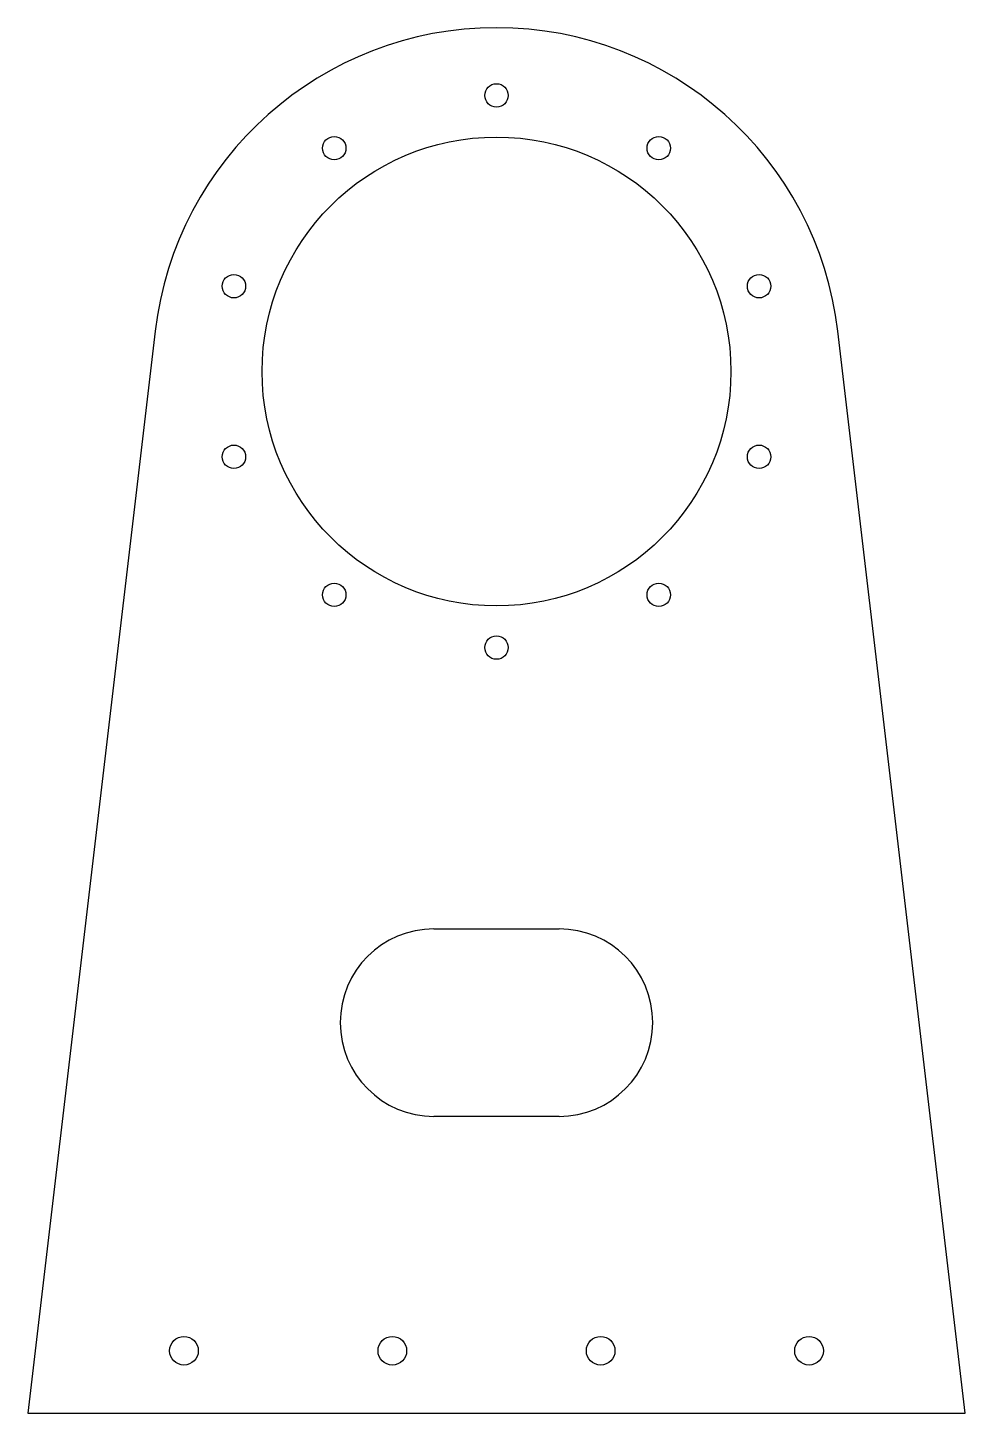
# Model space of a CAD drawing. Header units: millimetres. Extents: x 0 to 180, y 0 to 266.
import ezdxf

# ---------------------------------------------------------------- set-up
doc = ezdxf.new("R2010")
doc.units = ezdxf.units.MM

msp = doc.modelspace()

# ---------------------------------------------------------------- linework, layer by layer
at = {"layer": 'CUT'}
for p, q in [((24.4526, 207.7163), (0, 0)), ((180, 0), (155.5474, 207.7163)), ((78, 93), (102, 93)), ((102, 57), (78, 57)), ((0, 0), (180, 0))]:
    msp.add_line(p, q, dxfattribs=at)
for centre, radius in [((90, 253), 2.25), ((90, 200), 45), ((58.8474, 242.8779), 2.25), ((121.1526, 242.8779), 2.25), ((39.594, 216.3779), 2.25), ((140.406, 216.3779), 2.25), ((39.594, 183.6221), 2.25), ((140.406, 183.6221), 2.25), ((58.8474, 157.1221), 2.25), ((121.1526, 157.1221), 2.25), ((90, 147), 2.25), ((30, 12), 2.75), ((70, 12), 2.75), ((110, 12), 2.75), ((150, 12), 2.75)]:
    msp.add_circle(centre, radius, dxfattribs=at)
for centre, radius, start, end in [((90, 200), 66, 6.714, 173.286), ((78, 75), 18, 90, 270), ((102, 75), 18, 270, 90)]:
    msp.add_arc(centre, radius, start, end, dxfattribs=at)

doc.saveas('drawing.dxf')
